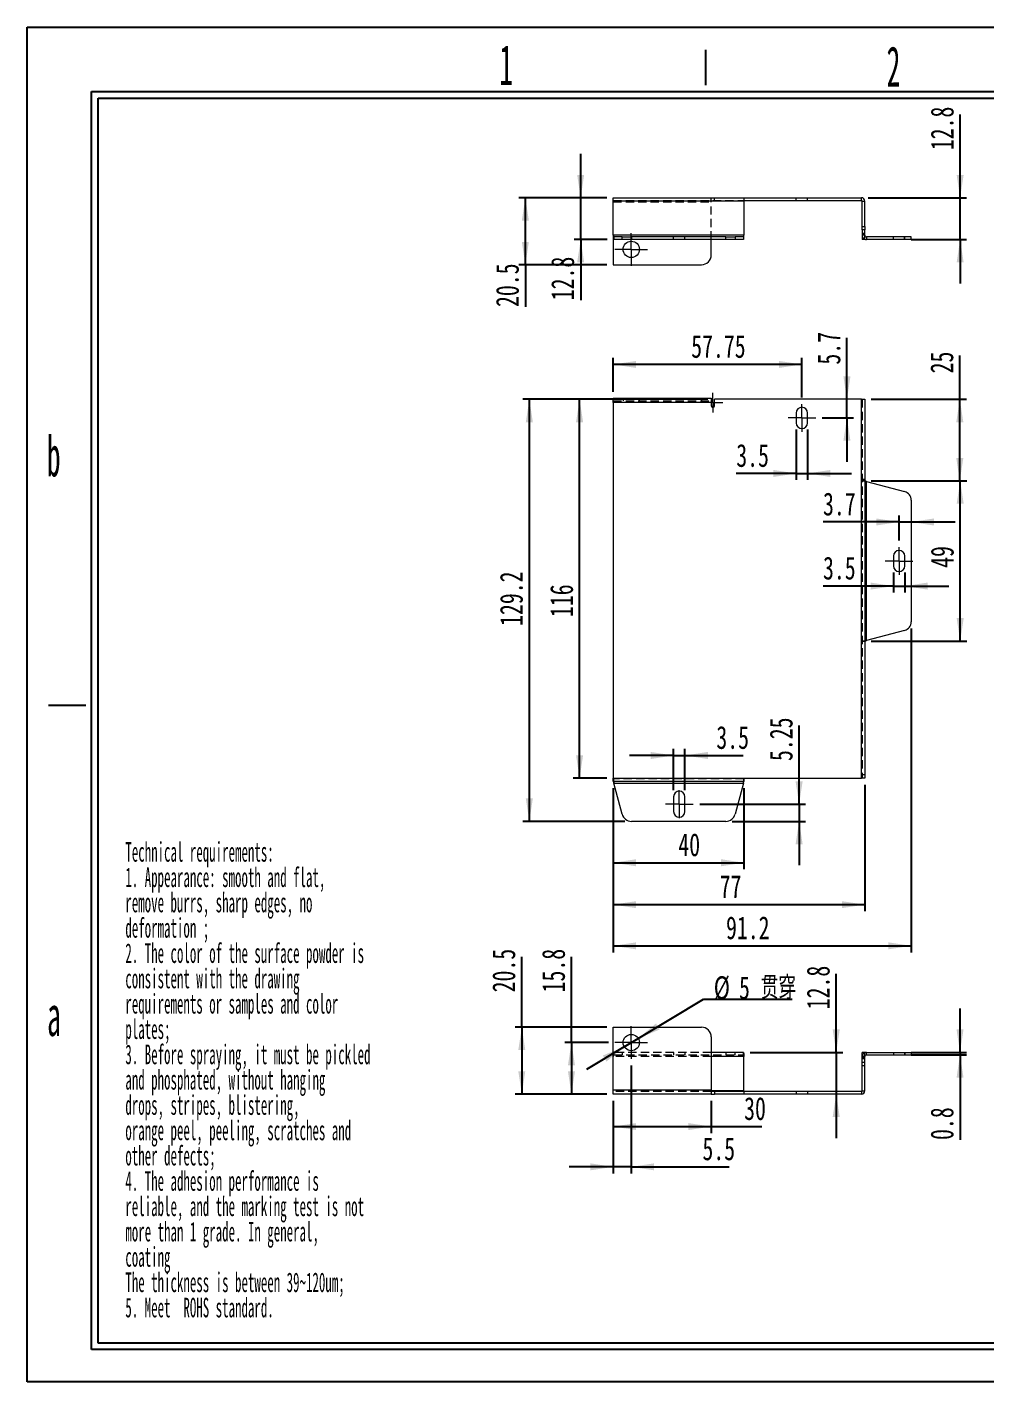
# Model space of a CAD drawing. Header units: millimetres. Extents: x 2 to 295, y 1 to 209.
# Drawn here: x 1.8 to 148.6, y 1.3 to 208.7 of the extents above; entities that cross this region are included whole.
import ezdxf

# ---------------------------------------------------------------- set-up
doc = ezdxf.new("R2010")
doc.units = ezdxf.units.MM
doc.linetypes.add('CENTER', pattern=[10.16, 6.35, -1.27, 1.27, -1.27])
doc.linetypes.add('HIDDEN', pattern=[1.905, 1.27, -0.635])
doc.layers.add('DIM', color=5, linetype='Continuous')
doc.layers.add('SLD-0', color=179, linetype='Continuous')
doc.layers.add('中心线', color=1, linetype='CENTER', lineweight=15)
doc.styles.add('SLDTEXTSTYLE1', font='TXT', dxfattribs={"width": 0.469})
doc.styles.add('SLDTEXTSTYLE13', font='TXT', dxfattribs={"width": 0.7})
doc.styles.add('SLDTEXTSTYLE14', font='TXT', dxfattribs={"width": 0.7, "bigfont": 'bigfont'})
doc.styles.add('SLDTEXTSTYLE2', font='TXT', dxfattribs={"width": 0.484})
doc.styles.add('SLDTEXTSTYLE5', font='TXT', dxfattribs={"width": 0.5025})
doc.dimstyles.new('SLDDIMSTYLE0', dxfattribs={"dimtxt": 3.5, "dimasz": 3.5, "dimexe": 0, "dimexo": 0.0625, "dimgap": 0.875, "dimtad": 2, "dimlfac": 2, "dimrnd": 1e-09, "dimzin": 12, "dimdsep": 46, "dimtxsty": 'SLDTEXTSTYLE1', "dimsah": 1, "dimcen": 0.09, "dimadec": 0, "dimazin": 3, "dimtfac": 1, "dimtofl": 0, "dimtmove": 0, "dimatfit": 3, "dimfxl": 0, "dimfrac": 2, "dimtolj": 1, "dimtzin": 12, "dimarcsym": 0})
doc.dimstyles.new('SLDDIMSTYLE1', dxfattribs={"dimtxt": 3.5, "dimasz": 3.5, "dimexe": 0, "dimexo": 0.0625, "dimgap": 0.875, "dimtad": 2, "dimlfac": 2, "dimrnd": 1e-09, "dimzin": 12, "dimdsep": 46, "dimtxsty": 'SLDTEXTSTYLE1', "dimsah": 1, "dimcen": 0.09, "dimadec": 0, "dimazin": 3, "dimtfac": 1, "dimtmove": 0, "dimatfit": 0, "dimfxl": 0, "dimfrac": 2, "dimtolj": 1, "dimtzin": 12, "dimarcsym": 0})
doc.dimstyles.new('SLDDIMSTYLE2', dxfattribs={"dimtxt": 3.5, "dimasz": 3.5, "dimexe": 0, "dimexo": 0.0625, "dimgap": 0.875, "dimtad": 0, "dimtih": 1, "dimtoh": 1, "dimlfac": 2, "dimrnd": 1e-09, "dimzin": 12, "dimdsep": 46, "dimtxsty": 'SLDTEXTSTYLE1', "dimsah": 1, "dimcen": 0, "dimadec": 0, "dimazin": 3, "dimtfac": 1, "dimtmove": 0, "dimatfit": 3, "dimfxl": 0, "dimfrac": 2, "dimtolj": 1, "dimtzin": 12, "dimarcsym": 0})
doc.dimstyles.new('SLDDIMSTYLE3', dxfattribs={"dimtxt": 3.5, "dimasz": 3.5, "dimexe": 0, "dimexo": 0.0625, "dimgap": 0.875, "dimtad": 2, "dimlfac": 2, "dimrnd": 1e-09, "dimdsep": 46, "dimtxsty": 'SLDTEXTSTYLE1', "dimsah": 1, "dimcen": 0.09, "dimadec": 0, "dimazin": 2, "dimtfac": 1, "dimtmove": 0, "dimatfit": 0, "dimfxl": 0, "dimfrac": 2, "dimtolj": 1, "dimtzin": 12, "dimarcsym": 0})

# ---------------------------------------------------------------- blocks, each defined once
blk = doc.blocks.new('SW_NOTE_0')
at = {"layer": 'SLD-0', "color": 0, "char_height": 3, "attachment_point": 1, "style": 'SLDTEXTSTYLE2'}
for s, insert in [('Technical requirements:', (0, 3.87)), ('1. Appearance: smooth and flat,', (0, -0.01)), ('remove burrs, sharp edges, no', (0, -3.88)), ('deformation ;', (0, -7.76)), ('2. The color of the surface powder is', (0, -11.63)), ('consistent with the drawing', (0, -15.51)), ('requirements or samples and color', (0, -19.38)), ('plates;', (0, -23.26)), ('3. Before spraying, it must be pickled', (0, -27.13)), ('and phosphated, without hanging', (0, -31.01)), ('drops, stripes, blistering,', (0, -34.88)), ('orange peel, peeling, scratches and', (0, -38.76)), ('other defects;', (0, -42.63)), ('4. The adhesion performance is', (0, -46.51)), ('reliable, and the marking test is not', (0, -50.38)), ('more than 1 grade. In general,', (0, -54.26)), ('coating', (0, -58.13)), ('The thickness is between 39~120um;', (0, -62.01)), ('5. Meet  ROHS standard.', (0, -65.88))]:
    blk.add_mtext(s, dxfattribs=dict(at, insert=insert))
blk = doc.blocks.new('_D')
at = {"layer": 'DIM'}
for p, q in [((106.05, 151.7), (77.7, 151.7)), ((78.7, 87.1), (78.7, 151.7)), ((93.34, 87.1), (77.7, 87.1))]:
    blk.add_line(p, q, dxfattribs=at)
for points in [[(78.7, 151.7), (78.16, 148.2), (79.24, 148.2)], [(78.7, 87.1), (79.24, 90.6), (78.16, 90.6)]]:
    blk.add_solid(points, dxfattribs=at)
at = {"layer": 'DIM', "insert": (74.19, 117.01), "char_height": 3.5, "attachment_point": 1, "rotation": 90, "style": 'SLDTEXTSTYLE13'}
blk.add_mtext('129.2', dxfattribs=at)
blk = doc.blocks.new('_D_1')
at = {"layer": 'DIM'}
for p, q in [((106.05, 151.7), (85.39, 151.7)), ((86.39, 93.7), (86.39, 151.7)), ((90.55, 93.7), (85.39, 93.7))]:
    blk.add_line(p, q, dxfattribs=at)
for points in [[(86.39, 151.7), (85.85, 148.2), (86.93, 148.2)], [(86.39, 93.7), (86.93, 97.2), (85.85, 97.2)]]:
    blk.add_solid(points, dxfattribs=at)
at = {"layer": 'DIM', "insert": (81.88, 118.37), "char_height": 3.5, "attachment_point": 1, "rotation": 90, "style": 'SLDTEXTSTYLE13'}
blk.add_mtext('116', dxfattribs=at)
blk = doc.blocks.new('_D_2')
at = {"layer": 'DIM'}
for p, q in [((91.55, 92.2), (91.55, 79.76)), ((111.55, 92.2), (111.55, 79.76)), ((91.55, 80.76), (111.55, 80.76))]:
    blk.add_line(p, q, dxfattribs=at)
for points in [[(91.55, 80.76), (95.05, 80.22), (95.05, 81.3)], [(111.55, 80.76), (108.05, 81.3), (108.05, 80.22)]]:
    blk.add_solid(points, dxfattribs=at)
at = {"layer": 'DIM', "insert": (101.51, 85.27), "char_height": 3.5, "attachment_point": 1, "style": 'SLDTEXTSTYLE13'}
blk.add_mtext('40', dxfattribs=at)
blk = doc.blocks.new('_D_3')
at = {"layer": 'DIM'}
for p, q in [((91.55, 92.2), (91.55, 73.35)), ((130.05, 92.7), (130.05, 73.35)), ((91.55, 74.35), (130.05, 74.35))]:
    blk.add_line(p, q, dxfattribs=at)
for points in [[(91.55, 74.35), (95.05, 73.81), (95.05, 74.88)], [(130.05, 74.35), (126.55, 74.88), (126.55, 73.81)]]:
    blk.add_solid(points, dxfattribs=at)
at = {"layer": 'DIM', "insert": (107.84, 78.86), "char_height": 3.5, "attachment_point": 1, "style": 'SLDTEXTSTYLE13'}
blk.add_mtext('77', dxfattribs=at)
blk = doc.blocks.new('_D_4')
at = {"layer": 'DIM'}
for p, q in [((137.15, 116.64), (137.15, 67.04)), ((91.55, 92.2), (91.55, 67.04)), ((91.55, 68.04), (137.15, 68.04))]:
    blk.add_line(p, q, dxfattribs=at)
for points in [[(91.55, 68.04), (95.05, 67.51), (95.05, 68.58)], [(137.15, 68.04), (133.65, 68.58), (133.65, 67.51)]]:
    blk.add_solid(points, dxfattribs=at)
at = {"layer": 'DIM', "insert": (108.81, 72.56), "char_height": 3.5, "attachment_point": 1, "style": 'SLDTEXTSTYLE13'}
blk.add_mtext('91.2', dxfattribs=at)
blk = doc.blocks.new('_D_5')
at = {"layer": 'DIM'}
for p, q in [((144.6, 151.7), (144.6, 158.4)), ((131.05, 151.7), (145.6, 151.7)), ((144.6, 139.2), (144.6, 151.7)), ((131.05, 139.2), (145.6, 139.2))]:
    blk.add_line(p, q, dxfattribs=at)
for points in [[(144.6, 151.7), (144.06, 148.2), (145.14, 148.2)], [(144.6, 139.2), (145.14, 142.7), (144.06, 142.7)]]:
    blk.add_solid(points, dxfattribs=at)
at = {"layer": 'DIM', "insert": (140.09, 155.67), "char_height": 3.5, "attachment_point": 1, "rotation": 90, "style": 'SLDTEXTSTYLE13'}
blk.add_mtext('25', dxfattribs=at)
blk = doc.blocks.new('_D_6')
at = {"layer": 'DIM'}
for p, q in [((131.05, 139.2), (145.66, 139.2)), ((144.66, 114.7), (144.66, 139.2)), ((131.05, 114.7), (145.66, 114.7))]:
    blk.add_line(p, q, dxfattribs=at)
for points in [[(144.66, 139.2), (144.12, 135.7), (145.2, 135.7)], [(144.66, 114.7), (145.2, 118.2), (144.12, 118.2)]]:
    blk.add_solid(points, dxfattribs=at)
at = {"layer": 'DIM', "insert": (140.15, 125.9), "char_height": 3.5, "attachment_point": 1, "rotation": 90, "style": 'SLDTEXTSTYLE13'}
blk.add_mtext('49', dxfattribs=at)
blk = doc.blocks.new('_D_7')
at = {"layer": 'DIM'}
for p, q in [((91.55, 152.85), (91.55, 158.04)), ((120.43, 151.97), (120.43, 158.04)), ((120.43, 157.04), (91.55, 157.04))]:
    blk.add_line(p, q, dxfattribs=at)
for points in [[(91.55, 157.04), (95.05, 156.5), (95.05, 157.57)], [(120.43, 157.04), (116.93, 157.57), (116.93, 156.5)]]:
    blk.add_solid(points, dxfattribs=at)
at = {"layer": 'DIM', "insert": (103.48, 161.55), "char_height": 3.5, "attachment_point": 1, "style": 'SLDTEXTSTYLE13'}
blk.add_mtext('57.75', dxfattribs=at)
blk = doc.blocks.new('_D_8')
at = {"layer": 'DIM'}
for p, q in [((119.55, 147.1), (119.55, 139.35)), ((121.3, 147.1), (121.3, 139.35)), ((119.55, 140.35), (110.38, 140.35)), ((119.55, 140.35), (121.3, 140.35)), ((121.3, 140.35), (128.03, 140.35))]:
    blk.add_line(p, q, dxfattribs=at)
for points in [[(119.55, 140.35), (116.05, 140.89), (116.05, 139.81)], [(121.3, 140.35), (124.8, 139.81), (124.8, 140.89)]]:
    blk.add_solid(points, dxfattribs=at)
at = {"layer": 'DIM', "insert": (110.38, 144.86), "char_height": 3.5, "attachment_point": 1, "style": 'SLDTEXTSTYLE13'}
blk.add_mtext('3.5', dxfattribs=at)
blk = doc.blocks.new('_D_9')
at = {"layer": 'DIM'}
for p, q in [((100.78, 91.85), (100.78, 98.18)), ((102.53, 91.85), (102.53, 98.18)), ((100.78, 97.18), (94.05, 97.18)), ((100.78, 97.18), (102.53, 97.18)), ((102.53, 97.18), (111.41, 97.18))]:
    blk.add_line(p, q, dxfattribs=at)
for points in [[(100.78, 97.18), (97.28, 97.72), (97.28, 96.64)], [(102.53, 97.18), (106.03, 96.64), (106.03, 97.72)]]:
    blk.add_solid(points, dxfattribs=at)
at = {"layer": 'DIM', "insert": (107.33, 101.69), "char_height": 3.5, "attachment_point": 1, "style": 'SLDTEXTSTYLE13'}
blk.add_mtext('3.5', dxfattribs=at)
blk = doc.blocks.new('_D_10')
at = {"layer": 'DIM'}
for p, q in [((134.43, 125.2), (134.43, 122.11)), ((136.18, 125.2), (136.18, 122.11)), ((134.43, 123.11), (123.66, 123.11)), ((134.43, 123.11), (136.18, 123.11)), ((136.18, 123.11), (142.91, 123.11))]:
    blk.add_line(p, q, dxfattribs=at)
for points in [[(134.43, 123.11), (130.93, 123.65), (130.93, 122.57)], [(136.18, 123.11), (139.68, 122.57), (139.68, 123.65)]]:
    blk.add_solid(points, dxfattribs=at)
at = {"layer": 'DIM', "insert": (123.66, 127.62), "char_height": 3.5, "attachment_point": 1, "style": 'SLDTEXTSTYLE13'}
blk.add_mtext('3.5', dxfattribs=at)
blk = doc.blocks.new('_D_11')
at = {"layer": 'DIM'}
for p, q in [((120, 89.72), (120, 101.78)), ((104.78, 89.72), (121, 89.72)), ((120, 89.72), (120, 87.1)), ((109.77, 87.1), (121, 87.1)), ((120, 87.1), (120, 80.37))]:
    blk.add_line(p, q, dxfattribs=at)
for points in [[(120, 89.72), (120.54, 93.22), (119.46, 93.22)], [(120, 87.1), (119.46, 83.6), (120.54, 83.6)]]:
    blk.add_solid(points, dxfattribs=at)
at = {"layer": 'DIM', "insert": (115.49, 96.33), "char_height": 3.5, "attachment_point": 1, "rotation": 90, "style": 'SLDTEXTSTYLE13'}
blk.add_mtext('5.25', dxfattribs=at)
blk = doc.blocks.new('_D_12')
at = {"layer": 'DIM'}
for p, q in [((135.3, 132.92), (123.66, 132.92)), ((135.3, 130.07), (135.3, 133.92)), ((135.3, 132.92), (137.15, 132.92)), ((137.15, 132.92), (143.88, 132.92))]:
    blk.add_line(p, q, dxfattribs=at)
for points in [[(135.3, 132.92), (131.8, 133.46), (131.8, 132.38)], [(137.15, 132.92), (140.65, 132.38), (140.65, 133.46)]]:
    blk.add_solid(points, dxfattribs=at)
at = {"layer": 'DIM', "insert": (123.66, 137.43), "char_height": 3.5, "attachment_point": 1, "style": 'SLDTEXTSTYLE13'}
blk.add_mtext('3.7', dxfattribs=at)
blk = doc.blocks.new('_D_13')
at = {"layer": 'DIM'}
for p, q in [((127.32, 151.7), (127.32, 161.1)), ((127.32, 148.85), (127.32, 151.7)), ((123.55, 148.85), (128.32, 148.85)), ((127.32, 148.85), (127.32, 142.12))]:
    blk.add_line(p, q, dxfattribs=at)
for points in [[(127.32, 151.7), (127.86, 155.2), (126.78, 155.2)], [(127.32, 148.85), (126.78, 145.35), (127.86, 145.35)]]:
    blk.add_solid(points, dxfattribs=at)
at = {"layer": 'DIM', "insert": (122.81, 157.01), "char_height": 3.5, "attachment_point": 1, "rotation": 90, "style": 'SLDTEXTSTYLE13'}
blk.add_mtext('5.7', dxfattribs=at)
blk = doc.blocks.new('SW_CENTERMARKSYMBOL_0')
at = {"layer": '中心线', "color": 0}
for p, q in [((-1.25, 0), (-1.5, 0)), ((0, 0), (-1.25, 0)), ((0, 1.25), (0, 1.5)), ((0, 0), (0, 1.25)), ((0, 0), (0, -1.25)), ((0, 0), (1.25, 0)), ((1.25, 0), (1.5, 0)), ((0, -1.25), (0, -1.5))]:
    blk.add_line(p, q, dxfattribs=at)
blk = doc.blocks.new('SW_CENTERMARKSYMBOL_1')
at = {"layer": '中心线', "color": 0}
for p, q in [((0, 1.25), (0, 2.125)), ((-1.25, 0), (-2.125, 0)), ((0, 0), (-1.25, 0)), ((0, 0), (0, 1.25)), ((0, 0), (0, -1.25)), ((0, 0), (1.25, 0)), ((1.25, 0), (2.125, 0)), ((0, -1.25), (0, -2.125))]:
    blk.add_line(p, q, dxfattribs=at)
blk = doc.blocks.new('SW_CENTERMARKSYMBOL_2')
at = {"layer": '中心线', "color": 0}
for p, q in [((0, 1.25), (0, 2.125)), ((-1.25, 0), (-2.125, 0)), ((0, 0), (-1.25, 0)), ((0, 0), (0, 1.25)), ((0, 0), (0, -1.25)), ((0, 0), (1.25, 0)), ((1.25, 0), (2.125, 0)), ((0, -1.25), (0, -2.125))]:
    blk.add_line(p, q, dxfattribs=at)
blk = doc.blocks.new('SW_CENTERMARKSYMBOL_3')
at = {"layer": '中心线', "color": 0}
for p, q in [((0, 1.25), (0, 2.125)), ((-1.25, 0), (-2.125, 0)), ((0, 0), (-1.25, 0)), ((0, 0), (0, 1.25)), ((0, 0), (0, -1.25)), ((0, 0), (1.25, 0)), ((1.25, 0), (2.125, 0)), ((0, -1.25), (0, -2.125))]:
    blk.add_line(p, q, dxfattribs=at)
blk = doc.blocks.new('_D_21')
at = {"layer": 'DIM'}
for p, q in [((95.37, 53.88), (105.34, 59.88)), ((105.34, 59.88), (118.96, 59.88)), ((93.23, 52.6), (87.47, 49.12)), ((93.23, 52.6), (95.37, 53.88))]:
    blk.add_line(p, q, dxfattribs=at)
for points in [[(95.37, 53.88), (98.65, 55.23), (98.09, 56.15)], [(93.23, 52.6), (89.96, 51.25), (90.51, 50.33)]]:
    blk.add_solid(points, dxfattribs=at)
at = {"layer": 'DIM', "char_height": 3.5, "attachment_point": 1}
for s, insert, style in [('%%c', (106.93, 63.39), 'SLDTEXTSTYLE13'), ('5', (110.8, 63.39), 'SLDTEXTSTYLE13'), ('贯\\M+190FA', (114.13, 63.39), 'SLDTEXTSTYLE14')]:
    blk.add_mtext(s, dxfattribs=dict(at, insert=insert, style=style))
blk = doc.blocks.new('_D_22')
at = {"layer": 'DIM'}
for p, q in [((144.63, 51.74), (144.63, 58.47)), ((137.15, 51.74), (145.63, 51.74)), ((137.15, 51.34), (145.63, 51.34)), ((144.63, 51.74), (144.63, 51.34)), ((144.63, 51.34), (144.63, 38.33))]:
    blk.add_line(p, q, dxfattribs=at)
for points in [[(144.63, 51.74), (145.17, 55.24), (144.1, 55.24)], [(144.63, 51.34), (144.1, 47.84), (145.17, 47.84)]]:
    blk.add_solid(points, dxfattribs=at)
at = {"layer": 'DIM', "insert": (140.12, 38.33), "char_height": 3.5, "attachment_point": 1, "rotation": 90, "style": 'SLDTEXTSTYLE13'}
blk.add_mtext('0.8', dxfattribs=at)
blk = doc.blocks.new('_D_23')
at = {"layer": 'DIM'}
for p, q in [((77.55, 55.59), (77.55, 66.37)), ((90.55, 55.59), (76.55, 55.59)), ((77.55, 55.59), (77.55, 45.34)), ((90.55, 45.34), (76.55, 45.34))]:
    blk.add_line(p, q, dxfattribs=at)
for points in [[(77.55, 55.59), (77.01, 52.09), (78.08, 52.09)], [(77.55, 45.34), (78.08, 48.84), (77.01, 48.84)]]:
    blk.add_solid(points, dxfattribs=at)
at = {"layer": 'DIM', "insert": (73.03, 60.92), "char_height": 3.5, "attachment_point": 1, "rotation": 90, "style": 'SLDTEXTSTYLE13'}
blk.add_mtext('20.5', dxfattribs=at)
blk = doc.blocks.new('_D_24')
at = {"layer": 'DIM'}
for p, q in [((85.15, 53.24), (85.15, 66.37)), ((90.8, 53.24), (84.15, 53.24)), ((85.15, 53.24), (85.15, 45.34)), ((90.55, 45.34), (84.15, 45.34))]:
    blk.add_line(p, q, dxfattribs=at)
for points in [[(85.15, 53.24), (84.61, 49.74), (85.69, 49.74)], [(85.15, 45.34), (85.69, 48.84), (84.61, 48.84)]]:
    blk.add_solid(points, dxfattribs=at)
at = {"layer": 'DIM', "insert": (80.64, 60.92), "char_height": 3.5, "attachment_point": 1, "rotation": 90, "style": 'SLDTEXTSTYLE13'}
blk.add_mtext('15.8', dxfattribs=at)
blk = doc.blocks.new('_D_25')
at = {"layer": 'DIM'}
for p, q in [((94.3, 49.74), (94.3, 33.21)), ((91.55, 44.34), (91.55, 33.21)), ((91.55, 34.21), (84.82, 34.21)), ((94.3, 34.21), (91.55, 34.21)), ((94.3, 34.21), (109.29, 34.21))]:
    blk.add_line(p, q, dxfattribs=at)
for points in [[(91.55, 34.21), (88.05, 34.75), (88.05, 33.68)], [(94.3, 34.21), (97.8, 33.68), (97.8, 34.75)]]:
    blk.add_solid(points, dxfattribs=at)
at = {"layer": 'DIM', "insert": (105.2, 38.73), "char_height": 3.5, "attachment_point": 1, "style": 'SLDTEXTSTYLE13'}
blk.add_mtext('5.5', dxfattribs=at)
blk = doc.blocks.new('_D_26')
at = {"layer": 'DIM'}
for p, q in [((91.55, 44.34), (91.55, 39.38)), ((106.55, 44.34), (106.55, 39.38)), ((91.55, 40.38), (106.55, 40.38)), ((106.55, 40.38), (114.3, 40.38))]:
    blk.add_line(p, q, dxfattribs=at)
for points in [[(91.55, 40.38), (95.05, 39.84), (95.05, 40.91)], [(106.55, 40.38), (103.05, 40.91), (103.05, 39.84)]]:
    blk.add_solid(points, dxfattribs=at)
at = {"layer": 'DIM', "insert": (111.58, 44.89), "char_height": 3.5, "attachment_point": 1, "style": 'SLDTEXTSTYLE13'}
blk.add_mtext('30', dxfattribs=at)
blk = doc.blocks.new('_D_27')
at = {"layer": 'DIM'}
for p, q in [((125.68, 51.74), (125.68, 63.77)), ((112.49, 51.74), (126.68, 51.74)), ((125.68, 51.74), (125.68, 45.34)), ((125.68, 45.34), (125.68, 38.61))]:
    blk.add_line(p, q, dxfattribs=at)
for points in [[(125.68, 51.74), (126.22, 55.24), (125.14, 55.24)], [(125.68, 45.34), (125.14, 41.84), (126.22, 41.84)]]:
    blk.add_solid(points, dxfattribs=at)
at = {"layer": 'DIM', "insert": (121.16, 58.33), "char_height": 3.5, "attachment_point": 1, "rotation": 90, "style": 'SLDTEXTSTYLE13'}
blk.add_mtext('12.8', dxfattribs=at)
blk = doc.blocks.new('SW_CENTERMARKSYMBOL_4')
at = {"layer": '中心线', "color": 0}
for p, q in [((0, 1.25), (0, 2.5)), ((-1.25, 0), (-2.5, 0)), ((0, 0), (-1.25, 0)), ((0, 0), (0, 1.25)), ((0, 0), (0, -1.25)), ((0, 0), (1.25, 0)), ((1.25, 0), (2.5, 0)), ((0, -1.25), (0, -2.5))]:
    blk.add_line(p, q, dxfattribs=at)
blk = doc.blocks.new('_D_28')
at = {"layer": 'DIM'}
for p, q in [((86.56, 182.55), (86.56, 189.28)), ((90.55, 182.55), (85.56, 182.55)), ((86.56, 176.15), (86.56, 182.55)), ((90.62, 176.15), (85.56, 176.15)), ((86.56, 176.15), (86.56, 166.86))]:
    blk.add_line(p, q, dxfattribs=at)
for points in [[(86.56, 182.55), (87.09, 186.05), (86.02, 186.05)], [(86.56, 176.15), (86.02, 172.65), (87.09, 172.65)]]:
    blk.add_solid(points, dxfattribs=at)
at = {"layer": 'DIM', "insert": (82.04, 166.86), "char_height": 3.5, "attachment_point": 1, "rotation": 90, "style": 'SLDTEXTSTYLE13'}
blk.add_mtext('12.8', dxfattribs=at)
blk = doc.blocks.new('_D_29')
at = {"layer": 'DIM'}
for p, q in [((90.55, 182.55), (77.09, 182.55)), ((78.09, 172.3), (78.09, 182.55)), ((90.55, 172.3), (77.09, 172.3)), ((78.09, 172.3), (78.09, 165.83))]:
    blk.add_line(p, q, dxfattribs=at)
for points in [[(78.09, 182.55), (77.55, 179.05), (78.63, 179.05)], [(78.09, 172.3), (78.63, 175.8), (77.55, 175.8)]]:
    blk.add_solid(points, dxfattribs=at)
at = {"layer": 'DIM', "insert": (73.58, 165.83), "char_height": 3.5, "attachment_point": 1, "rotation": 90, "style": 'SLDTEXTSTYLE13'}
blk.add_mtext('20.5', dxfattribs=at)
blk = doc.blocks.new('_D_30')
at = {"layer": 'DIM'}
for p, q in [((144.65, 182.55), (144.65, 195.28)), ((130.55, 182.55), (145.65, 182.55)), ((144.65, 176.15), (144.65, 182.55)), ((137.15, 176.15), (145.65, 176.15)), ((144.65, 176.15), (144.65, 169.42))]:
    blk.add_line(p, q, dxfattribs=at)
for points in [[(144.65, 182.55), (145.19, 186.05), (144.12, 186.05)], [(144.65, 176.15), (144.12, 172.65), (145.19, 172.65)]]:
    blk.add_solid(points, dxfattribs=at)
at = {"layer": 'DIM', "insert": (140.14, 189.83), "char_height": 3.5, "attachment_point": 1, "rotation": 90, "style": 'SLDTEXTSTYLE13'}
blk.add_mtext('12.8', dxfattribs=at)
blk = doc.blocks.new('SW_CENTERMARKSYMBOL_5')
at = {"layer": '中心线', "color": 0}
for p, q in [((0, 1.25), (0, 2.5)), ((-1.25, 0), (-2.5, 0)), ((0, 0), (-1.25, 0)), ((0, 0), (0, 1.25)), ((0, 0), (0, -1.25)), ((0, 0), (1.25, 0)), ((1.25, 0), (2.5, 0)), ((0, -1.25), (0, -2.5))]:
    blk.add_line(p, q, dxfattribs=at)

msp = doc.modelspace()

# ---------------------------------------------------------------- linework, layer by layer
at = {"color": 7, "linetype": 'Continuous', "lineweight": 15}
for p, q in [((91.5532, 182.0533), (91.5532, 182.5533)), ((91.5532, 182.5533), (111.5532, 182.5533)), ((111.5532, 182.5533), (111.5532, 182.0533)), ((111.5532, 182.5533), (129.5532, 182.5533)), ((129.5532, 182.1533), (129.5532, 182.5533)), ((111.5532, 182.0533), (91.5532, 182.0533)), ((91.5532, 176.8033), (91.5532, 182.0533)), ((111.5532, 182.1533), (129.5532, 182.1533)), ((111.5532, 182.0533), (111.5532, 176.8033)), ((129.6532, 182.0533), (130.0532, 182.0533)), ((129.6532, 178.1533), (129.6532, 182.0533)), ((130.0532, 178.1533), (130.0532, 182.0533)), ((111.5532, 176.8033), (91.5532, 176.8033)), ((91.5532, 176.8033), (91.5532, 172.3033)), ((91.6201, 176.5533), (91.6201, 176.1533)), ((92.8897, 176.5533), (91.6201, 176.5533)), ((92.8897, 176.1533), (92.8897, 176.5533)), ((92.8897, 176.5533), (94.3386, 176.5533)), ((94.3386, 176.5533), (94.3386, 176.1533)), ((108.7677, 176.5533), (94.3386, 176.5533)), ((108.7677, 176.1533), (108.7677, 176.5533)), ((108.7677, 176.5533), (110.2166, 176.5533)), ((110.2166, 176.5533), (110.2166, 176.1533)), ((111.4862, 176.5533), (110.2166, 176.5533)), ((111.4862, 176.5533), (111.4862, 176.1533)), ((129.6532, 178.1533), (130.0532, 178.1533)), ((129.6532, 177.6533), (129.6532, 178.1533)), ((130.0532, 177.6533), (129.6532, 177.6533)), ((129.6532, 177.6533), (129.6532, 176.8033)), ((130.0532, 176.8033), (129.6532, 176.8033)), ((129.6532, 176.8033), (129.6532, 176.1533)), ((130.0532, 178.1533), (130.0532, 177.6533)), ((130.0532, 176.8033), (130.0532, 177.6533)), ((130.3032, 176.5533), (130.3032, 176.1533)), ((136.151, 176.5533), (130.3032, 176.5533)), ((136.151, 176.1533), (136.151, 176.5533)), ((137.1532, 176.5533), (136.151, 176.5533)), ((137.1532, 176.1533), (137.1532, 176.5533)), ((92.8897, 176.1533), (91.6201, 176.1533)), ((94.3386, 176.1533), (92.8897, 176.1533)), ((108.7677, 176.1533), (94.3386, 176.1533)), ((106.5532, 173.8033), (106.5532, 176.1533)), ((110.2166, 176.1533), (108.7677, 176.1533)), ((111.4862, 176.1533), (110.2166, 176.1533)), ((130.0532, 176.1533), (129.6532, 176.1533)), ((130.0532, 176.1533), (130.0532, 176.2036)), ((136.151, 176.1533), (130.3032, 176.1533)), ((137.1532, 176.1533), (136.151, 176.1533)), ((91.5532, 172.3033), (105.0532, 172.3033)), ((91.5532, 151.8492), (106.5532, 151.8492)), ((91.5532, 151.1992), (91.5532, 151.8492)), ((106.5532, 151.8492), (106.5532, 151.1992)), ((107.0532, 150.6992), (107.0532, 151.6992)), ((129.5532, 151.6992), (107.0532, 151.6992)), ((129.5532, 93.6992), (129.5532, 151.6992)), ((129.5532, 151.6992), (130.0532, 151.6992)), ((130.0532, 151.6992), (130.0532, 93.6992)), ((91.5532, 151.1992), (91.5532, 93.6992)), ((106.5532, 151.1992), (91.5532, 151.1992)), ((106.5532, 151.1992), (106.5532, 150.6992)), ((119.5532, 149.5992), (119.5532, 148.0992)), ((121.3032, 148.0992), (121.3032, 149.5992)), ((130.3032, 114.7662), (130.3032, 139.1323)), ((130.3032, 139.1323), (136.151, 137.5653)), ((137.1532, 136.2592), (137.1532, 117.6392)), ((134.4282, 127.6992), (134.4282, 126.1992)), ((136.1782, 126.1992), (136.1782, 127.6992)), ((136.151, 116.3331), (130.3032, 114.7662)), ((91.5532, 93.6992), (111.5532, 93.6992)), ((91.5532, 93.1992), (91.5532, 93.6992)), ((111.5532, 93.6992), (111.5532, 93.1992)), ((111.5532, 93.6992), (129.5532, 93.6992)), ((130.0532, 93.6992), (129.5532, 93.6992)), ((111.5532, 93.1992), (91.5532, 93.1992)), ((91.6201, 92.9492), (111.4862, 92.9492)), ((92.8897, 88.211), (91.6201, 92.9492)), ((111.4862, 92.9492), (110.2166, 88.211)), ((100.7782, 90.8492), (100.7782, 88.5992)), ((102.5282, 88.5992), (102.5282, 90.8492)), ((108.7677, 87.0992), (94.3386, 87.0992)), ((91.5532, 45.9901), (91.5532, 55.5901)), ((91.5532, 55.5901), (105.0532, 55.5901)), ((106.5532, 54.0901), (106.5532, 45.9901)), ((111.4862, 51.7401), (106.5532, 51.7401)), ((111.5532, 51.0901), (106.5532, 51.0901)), ((111.5532, 45.8401), (111.5532, 51.0901)), ((130.0532, 51.7401), (129.6532, 51.7401)), ((129.6532, 45.8401), (129.6532, 51.7401)), ((130.0532, 45.8401), (130.0532, 51.7401)), ((130.3032, 51.3401), (130.3032, 51.7401)), ((130.3032, 51.7401), (136.151, 51.7401)), ((130.3032, 51.3401), (136.151, 51.3401)), ((136.151, 51.7401), (136.151, 51.3401)), ((136.151, 51.7401), (137.1532, 51.7401)), ((136.151, 51.3401), (137.1532, 51.3401)), ((137.1532, 51.7401), (137.1532, 51.3401)), ((91.5532, 45.9901), (106.5532, 45.9901)), ((91.5532, 45.3401), (91.5532, 45.9901)), ((106.5532, 45.9901), (106.5532, 45.3401)), ((111.5532, 45.8401), (106.5532, 45.8401)), ((107.0532, 45.7401), (106.5532, 45.7401)), ((129.5532, 45.7401), (107.0532, 45.7401)), ((107.0532, 45.7401), (107.0532, 45.3401)), ((111.5532, 45.7401), (111.5532, 45.8401)), ((129.5532, 45.7401), (129.5532, 45.3401)), ((129.6532, 45.8401), (130.0532, 45.8401)), ((106.5532, 45.3401), (91.5532, 45.3401)), ((106.5532, 45.3401), (107.0532, 45.3401)), ((129.5532, 45.3401), (107.0532, 45.3401))]:
    msp.add_line(p, q, dxfattribs=at)
at = {"color": 7, "linetype": 'HIDDEN', "lineweight": 0}
for p, q in [((106.5532, 182.1533), (106.5532, 182.5533)), ((107.0532, 182.1533), (107.0532, 182.5533)), ((119.5532, 182.1533), (119.5532, 182.5533)), ((121.3032, 182.1533), (121.3032, 182.5533)), ((91.5532, 182.1533), (111.5532, 182.1533)), ((91.5532, 181.9033), (106.5532, 181.9033)), ((106.5532, 181.9033), (106.5532, 182.1533)), ((106.5532, 176.1533), (106.5532, 181.9033)), ((100.7782, 176.1533), (100.7782, 176.5533)), ((102.5282, 176.1533), (102.5282, 176.5533)), ((130.0532, 177.1033), (129.6532, 177.1033)), ((130.0532, 177.0033), (129.6532, 177.0033)), ((130.0532, 176.2036), (130.0532, 176.8033)), ((134.4282, 176.1533), (134.4282, 176.5533)), ((136.1782, 176.1533), (136.1782, 176.5533)), ((91.5532, 151.4492), (106.5532, 151.4492)), ((93.0532, 151.8492), (93.0532, 151.4492)), ((95.5532, 151.4492), (95.5532, 151.8492)), ((105.0532, 151.8492), (105.0532, 151.4492)), ((129.6532, 151.6992), (129.6532, 93.6992)), ((130.0532, 139.3992), (129.6532, 139.3992)), ((130.0532, 139.1992), (129.6532, 139.1992)), ((129.6532, 114.6992), (130.0532, 114.6992)), ((111.5532, 93.5992), (91.5532, 93.5992)), ((130.0532, 94.1992), (129.6532, 94.1992)), ((106.5532, 51.0901), (91.5532, 51.0901)), ((106.5532, 51.7401), (91.6201, 51.7401)), ((91.6201, 51.3401), (91.6201, 51.7401)), ((91.6201, 51.3401), (111.4862, 51.3401)), ((92.8897, 51.7401), (92.8897, 51.3401)), ((94.3386, 51.3401), (94.3386, 51.7401)), ((100.7782, 51.7401), (100.7782, 51.3401)), ((102.5282, 51.7401), (102.5282, 51.3401)), ((108.7677, 51.7401), (108.7677, 51.3401)), ((110.2166, 51.3401), (110.2166, 51.7401)), ((111.4862, 51.3401), (111.4862, 51.7401)), ((130.0532, 51.0901), (129.6532, 51.0901)), ((130.0532, 50.8901), (129.6532, 50.8901)), ((129.6532, 50.7901), (130.0532, 50.7901)), ((129.6532, 50.2401), (130.0532, 50.2401)), ((134.4282, 51.7401), (134.4282, 51.3401)), ((136.1782, 51.7401), (136.1782, 51.3401)), ((129.6532, 49.7401), (130.0532, 49.7401)), ((106.5532, 45.8401), (91.5532, 45.8401)), ((106.5532, 45.7401), (91.5532, 45.7401)), ((111.5532, 45.7401), (111.5532, 45.3401)), ((119.5532, 45.7401), (119.5532, 45.3401)), ((121.3032, 45.7401), (121.3032, 45.3401))]:
    msp.add_line(p, q, dxfattribs=at)
at = {"color": 7, "linetype": 'Continuous', "lineweight": 15}
for centre in [(94.3032, 174.6533), (94.3032, 53.2401)]:
    msp.add_circle(centre, 1.25, dxfattribs=at)
for centre, radius, start, end in [((129.5532, 182.0533), 0.5, 0, 90), ((129.5532, 182.0533), 0.1, 0, 90), ((105.0532, 173.8033), 1.5, 270, 0), ((106.8032, 150.6992), 0.25, 180, 0), ((120.4282, 149.5992), 0.875, 0, 180), ((120.4282, 148.0992), 0.875, 180, 0), ((135.801, 136.2592), 1.3522, 0, 75), ((135.3032, 127.6992), 0.875, 0, 180), ((135.3032, 126.1992), 0.875, 180, 0), ((135.801, 117.6392), 1.3522, 285, 0), ((101.6532, 90.8492), 0.875, 0, 180), ((94.3386, 88.5992), 1.5, 195, 270), ((101.6532, 88.5992), 0.875, 180, 0), ((108.7677, 88.5992), 1.5, 270, 345), ((105.0532, 54.0901), 1.5, 0, 90), ((129.5532, 45.8401), 0.5, 270, 0), ((129.5532, 45.8401), 0.1, 270, 0)]:
    msp.add_arc(centre, radius, start, end, dxfattribs=at)
for points, knots in [([(91.5532, 176.8033), (91.5587, 176.7182), (91.5643, 176.6331), (91.5755, 176.4759), (91.5811, 176.4038), (91.5922, 176.2835), (91.5978, 176.2353), (91.609, 176.1702), (91.6146, 176.1533), (91.6201, 176.1533)], [0, 0, 0, 0, 0.25, 0.25, 0.5, 0.5, 0.75, 0.75, 1, 1, 1, 1]), ([(91.5532, 176.8033), (91.5643, 176.7378), (91.5755, 176.6728), (91.5978, 176.5802), (91.609, 176.5533), (91.6201, 176.5533)], [0, 0, 0, 0, 0.5, 0.5, 1, 1, 1, 1]), ([(111.4862, 176.1533), (111.4917, 176.1533), (111.4973, 176.1702), (111.5085, 176.2353), (111.5141, 176.2835), (111.5252, 176.4038), (111.5308, 176.4759), (111.542, 176.6331), (111.5476, 176.7182), (111.5532, 176.8033)], [0, 0, 0, 0, 0.25, 0.25, 0.5, 0.5, 0.75, 0.75, 1, 1, 1, 1]), ([(111.4862, 176.5533), (111.4973, 176.5533), (111.5085, 176.5802), (111.5308, 176.6728), (111.542, 176.7378), (111.5532, 176.8033)], [0, 0, 0, 0, 0.5, 0.5, 1, 1, 1, 1]), ([(129.6532, 176.8033), (129.6532, 176.7182), (129.6701, 176.6331), (129.7352, 176.4759), (129.7834, 176.4038), (129.9037, 176.2835), (129.9758, 176.2353), (130.133, 176.1702), (130.2181, 176.1533), (130.3032, 176.1533)], [0, 0, 0, 0, 0.25, 0.25, 0.5, 0.5, 0.75, 0.75, 1, 1, 1, 1]), ([(130.0532, 176.8033), (130.0532, 176.7378), (130.0801, 176.6728), (130.1727, 176.5802), (130.2377, 176.5533), (130.3032, 176.5533)], [0, 0, 0, 0, 0.5, 0.5, 1, 1, 1, 1]), ([(130.3032, 139.1323), (130.2377, 139.1434), (130.1727, 139.1546), (130.0801, 139.1769), (130.0532, 139.1881), (130.0532, 139.1992)], [0, 0, 0, 0, 0.5, 0.5, 1, 1, 1, 1]), ([(130.0532, 114.6992), (130.0532, 114.7104), (130.0801, 114.7216), (130.1727, 114.7439), (130.2377, 114.7551), (130.3032, 114.7662)], [0, 0, 0, 0, 0.5, 0.5, 1, 1, 1, 1]), ([(91.5532, 93.1992), (91.5643, 93.1992), (91.5755, 93.1723), (91.5978, 93.0797), (91.609, 93.0147), (91.6201, 92.9492)], [0, 0, 0, 0, 0.5, 0.5, 1, 1, 1, 1]), ([(111.4862, 92.9492), (111.4973, 93.0147), (111.5085, 93.0797), (111.5308, 93.1723), (111.542, 93.1992), (111.5532, 93.1992)], [0, 0, 0, 0, 0.5, 0.5, 1, 1, 1, 1]), ([(111.4862, 51.7401), (111.4917, 51.7401), (111.4973, 51.7232), (111.5085, 51.6581), (111.5141, 51.6099), (111.5252, 51.4896), (111.5308, 51.4175), (111.542, 51.2602), (111.5476, 51.1752), (111.5532, 51.0901)], [0, 0, 0, 0, 0.25, 0.25, 0.5, 0.5, 0.75, 0.75, 1, 1, 1, 1]), ([(130.3032, 51.7401), (130.214, 51.7388), (130.1242, 51.7374), (130.0536, 51.6901), (130.0532, 51.6898)], [0, 0, 0, 0, 0.99408022, 1, 1, 1, 1]), ([(130.3032, 51.3401), (130.2377, 51.3401), (130.1727, 51.3132), (130.0801, 51.2206), (130.0532, 51.1556), (130.0532, 51.0901)], [0, 0, 0, 0, 0.5, 0.5, 1, 1, 1, 1])]:
    msp.add_open_spline(points, degree=3, knots=knots, dxfattribs=at)
at = {"color": 7, "linetype": 'HIDDEN', "lineweight": 0}
for points, knots in [([(130.3032, 139.1323), (130.2181, 139.1378), (130.133, 139.1434), (129.9758, 139.1546), (129.9037, 139.1602), (129.7834, 139.1713), (129.7352, 139.1769), (129.6701, 139.1881), (129.6532, 139.1937), (129.6532, 139.1992)], [0, 0, 0, 0, 0.25, 0.25, 0.5, 0.5, 0.75, 0.75, 1, 1, 1, 1]), ([(129.6532, 114.6992), (129.6532, 114.7048), (129.6701, 114.7104), (129.7352, 114.7216), (129.7834, 114.7272), (129.9037, 114.7383), (129.9758, 114.7439), (130.133, 114.7551), (130.2181, 114.7606), (130.3032, 114.7662)], [0, 0, 0, 0, 0.25, 0.25, 0.5, 0.5, 0.75, 0.75, 1, 1, 1, 1]), ([(91.5532, 93.5992), (91.5587, 93.5992), (91.5643, 93.5823), (91.5755, 93.5172), (91.5811, 93.469), (91.5922, 93.3487), (91.5978, 93.2766), (91.609, 93.1194), (91.6146, 93.0343), (91.6201, 92.9492)], [0, 0, 0, 0, 0.25, 0.25, 0.5, 0.5, 0.75, 0.75, 1, 1, 1, 1]), ([(111.4862, 92.9492), (111.4917, 93.0343), (111.4973, 93.1194), (111.5085, 93.2766), (111.5141, 93.3487), (111.5252, 93.469), (111.5308, 93.5172), (111.542, 93.5823), (111.5476, 93.5992), (111.5532, 93.5992)], [0, 0, 0, 0, 0.25, 0.25, 0.5, 0.5, 0.75, 0.75, 1, 1, 1, 1]), ([(91.5532, 51.0901), (91.5587, 51.1752), (91.5643, 51.2602), (91.5755, 51.4175), (91.5811, 51.4896), (91.5922, 51.6099), (91.5978, 51.6581), (91.609, 51.7232), (91.6146, 51.7401), (91.6201, 51.7401)], [0, 0, 0, 0, 0.25, 0.25, 0.5, 0.5, 0.75, 0.75, 1, 1, 1, 1]), ([(91.5532, 51.0901), (91.5643, 51.1556), (91.5755, 51.2206), (91.5978, 51.3132), (91.609, 51.3401), (91.6201, 51.3401)], [0, 0, 0, 0, 0.5, 0.5, 1, 1, 1, 1]), ([(111.4862, 51.3401), (111.4973, 51.3401), (111.5085, 51.3132), (111.5308, 51.2206), (111.542, 51.1556), (111.5532, 51.0901)], [0, 0, 0, 0, 0.5, 0.5, 1, 1, 1, 1]), ([(130.0532, 51.6898), (129.9791, 51.6484), (129.8306, 51.5655), (129.6829, 51.3443), (129.6631, 51.1748), (129.6532, 51.0901)], [0, 0, 0, 0, 0.33200736, 0.66600368, 1, 1, 1, 1])]:
    msp.add_open_spline(points, degree=3, knots=knots, dxfattribs=at)
at = {"layer": 'SLD-0'}
for p, q in [((1.812, 208.6737), (295.1066, 208.6737)), ((1.812, 1.2938), (1.812, 208.6737)), ((12.6748, 7.2189), (12.6748, 197.811)), ((12.6748, 197.811), (289.1814, 197.811)), ((289.1814, 7.2189), (12.6748, 7.2189)), ((295.1066, 1.2938), (1.812, 1.2938))]:
    msp.add_line(p, q, dxfattribs=at)
at = {"layer": 'SLD-0', "color": 6, "linetype": 'Continuous'}
for p, q in [((105.701, 199.786), (105.701, 205.1695)), ((11.6873, 6.2314), (11.6873, 198.7985)), ((11.6873, 198.7985), (290.1689, 198.7985)), ((10.8046, 104.8527), (5.0681, 104.8527)), ((290.1689, 6.2314), (11.6873, 6.2314))]:
    msp.add_line(p, q, dxfattribs=at)

# ---------------------------------------------------------------- block references
at = {"layer": 'SLD-0', "color": 5}
msp.add_blockref('SW_NOTE_0', (16.8528, 80.0548), dxfattribs=at)
at = {"layer": '中心线'}
for name, p in [('SW_CENTERMARKSYMBOL_5', (94.3032, 174.6533)), ('SW_CENTERMARKSYMBOL_0', (106.8032, 151.1992)), ('SW_CENTERMARKSYMBOL_3', (120.4282, 148.8492)), ('SW_CENTERMARKSYMBOL_1', (135.3032, 126.9492)), ('SW_CENTERMARKSYMBOL_2', (101.6532, 89.7242)), ('SW_CENTERMARKSYMBOL_4', (94.3032, 53.2401))]:
    msp.add_blockref(name, p, dxfattribs=at)

# ---------------------------------------------------------------- texts
at = {"layer": 'SLD-0', "char_height": 6.172, "attachment_point": 1, "style": 'SLDTEXTSTYLE5'}
for s, insert in [('1', (74.111, 205.9712)), ('2', (133.3881, 205.7276)), ('b', (4.8346, 146.0918)), ('a', (4.8798, 60.4234))]:
    msp.add_mtext(s, dxfattribs=dict(at, insert=insert))

# ---------------------------------------------------------------- dimensions: what is measured, and where the dimension line sits
at = {"layer": 'DIM'}
for base, p1, p2, dimstyle, picture, middle in [((144.654, 182.5533), (136.151, 176.1533), (129.5532, 182.5533), 'SLDDIMSTYLE1', '_D_30', (144.654, 192.5533)), ((86.5554, 182.5533), (91.6201, 176.1533), (91.5532, 182.5533), 'SLDDIMSTYLE1', '_D_28', (86.5554, 169.5813)), ((78.0885, 182.5533), (91.5532, 172.3033), (91.5532, 182.5533), 'SLDDIMSTYLE0', '_D_29', (78.0885, 168.5487)), ((127.3199, 151.6992), (122.5532, 148.8492), (130.0532, 151.6992), 'SLDDIMSTYLE1', '_D_13', (127.3199, 159.0541)), ((144.6023, 151.6992), (130.0532, 139.1992), (130.0532, 151.6992), 'SLDDIMSTYLE0', '_D_5', (144.6023, 157.0355)), ((78.6969, 151.6992), (94.3386, 87.0992), (107.0532, 151.6992), 'SLDDIMSTYLE0', '_D', (78.6969, 120.4087)), ((86.3894, 151.6992), (91.5532, 93.6992), (107.0532, 151.6992), 'SLDDIMSTYLE0', '_D_1', (86.3894, 120.4087)), ((144.6628, 139.1992), (130.0532, 114.6992), (130.0532, 139.1992), 'SLDDIMSTYLE0', '_D_6', (144.6628, 127.2593)), ((119.9977, 87.0992), (103.7782, 89.7242), (108.7677, 87.0992), 'SLDDIMSTYLE1', '_D_11', (119.9977, 99.0532)), ((77.5462, 45.3401), (91.5532, 55.5901), (91.5532, 45.3401), 'SLDDIMSTYLE0', '_D_23', (77.5462, 63.643)), ((85.1511, 45.3401), (91.8032, 53.2401), (91.5532, 45.3401), 'SLDDIMSTYLE0', '_D_24', (85.1511, 63.643)), ((125.6767, 45.3401), (111.4862, 51.7401), (129.5532, 45.3401), 'SLDDIMSTYLE1', '_D_27', (125.6767, 61.0487)), ((144.6336, 51.3401), (136.151, 51.7401), (136.151, 51.3401), 'SLDDIMSTYLE3', '_D_22', (144.6336, 40.3753))]:
    dim = msp.add_linear_dim(base=base, p1=p1, p2=p2, angle=90, dimstyle=dimstyle, dxfattribs=at)
    dim.commit()
    dim.dimension.update_dxf_attribs({"geometry": picture, "text_midpoint": middle, "dimtype": 160})
for base, p1, p2, dimstyle, picture, middle in [((91.5532, 157.0355), (120.4282, 150.9742), (91.5532, 151.8492), 'SLDDIMSTYLE0', '_D_7', (106.8778, 157.0355)), ((121.3032, 140.3499), (119.5532, 148.0992), (121.3032, 148.0992), 'SLDDIMSTYLE1', '_D_8', (112.4214, 140.3499)), ((137.1532, 132.9196), (135.3032, 129.0742), (137.1532, 136.2592), 'SLDDIMSTYLE1', '_D_12', (125.7065, 132.9196)), ((136.1782, 123.1118), (134.4282, 126.1992), (136.1782, 126.1992), 'SLDDIMSTYLE1', '_D_10', (125.7065, 123.1118)), ((137.1532, 68.0436), (91.5532, 93.1992), (137.1532, 117.6392), 'SLDDIMSTYLE0', '_D_4', (111.5281, 68.0436)), ((102.5282, 97.1786), (100.7782, 90.8492), (102.5282, 90.8492), 'SLDDIMSTYLE1', '_D_9', (109.3724, 97.1786)), ((130.0532, 74.3451), (91.5532, 93.1992), (130.0532, 93.6992), 'SLDDIMSTYLE0', '_D_3', (109.1963, 74.3451)), ((111.5532, 80.7629), (91.5532, 93.1992), (111.5532, 93.1992), 'SLDDIMSTYLE0', '_D_2', (102.8718, 80.7629)), ((91.5532, 34.2135), (94.3032, 50.7401), (91.5532, 45.3401), 'SLDDIMSTYLE1', '_D_25', (107.246, 34.2135)), ((106.5532, 40.3753), (91.5532, 45.3401), (106.5532, 45.3401), 'SLDDIMSTYLE0', '_D_26', (112.9438, 40.3753))]:
    dim = msp.add_linear_dim(base=base, p1=p1, p2=p2, dimstyle=dimstyle, dxfattribs=at)
    dim.commit()
    dim.dimension.update_dxf_attribs({"geometry": picture, "text_midpoint": middle, "dimtype": 160})
dim = msp.add_diameter_dim_2p(p1=(95.374, 53.8849), p2=(93.2323, 52.5953), text='<> 贯穿', dimstyle='SLDDIMSTYLE2', dxfattribs=at)
dim.commit()
dim.dimension.update_dxf_attribs({"geometry": '_D_21', "text_midpoint": (112.9438, 61.4191), "dimtype": 163})

doc.saveas('drawing.dxf')
